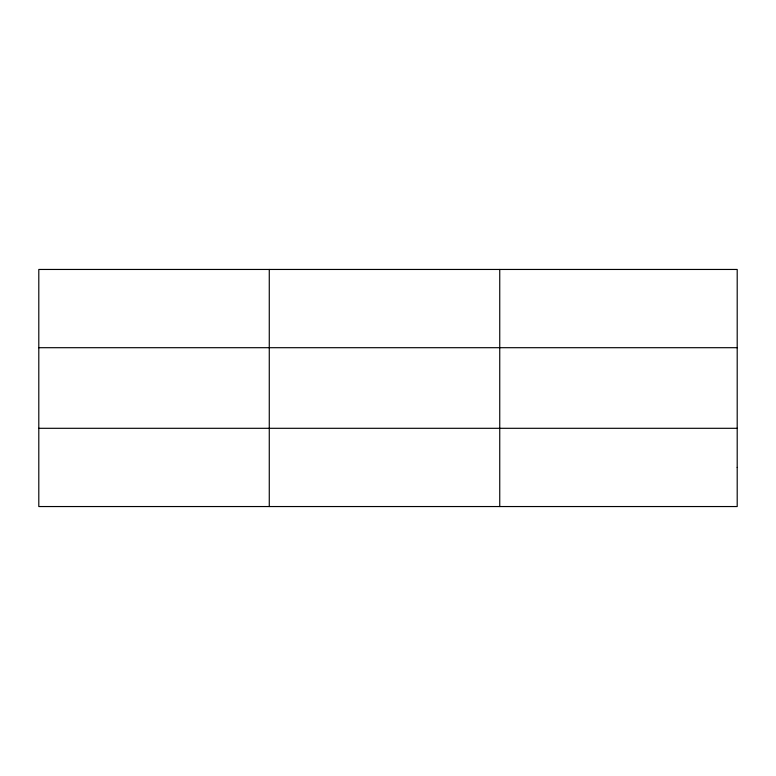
<?xml version="1.0" encoding="UTF-8"?>
<svg xmlns="http://www.w3.org/2000/svg" width="776" height="776" viewBox="0 0 776 776"><rect width="100%" height="100%" fill="white"/><g stroke="black" fill="none" stroke-linecap="round" stroke-linejoin="round"><path stroke-width="1.16" d="M269.272 269.456L269.272 506.544M499.744 269.456L499.744 506.544M38.8 347.696L737.2 347.696M38.8 428.303L737.2 428.303M737.2 467.424L737.2 506.544L38.8 506.544L38.8 269.456L737.2 269.456L737.2 467.424"/></g></svg>
